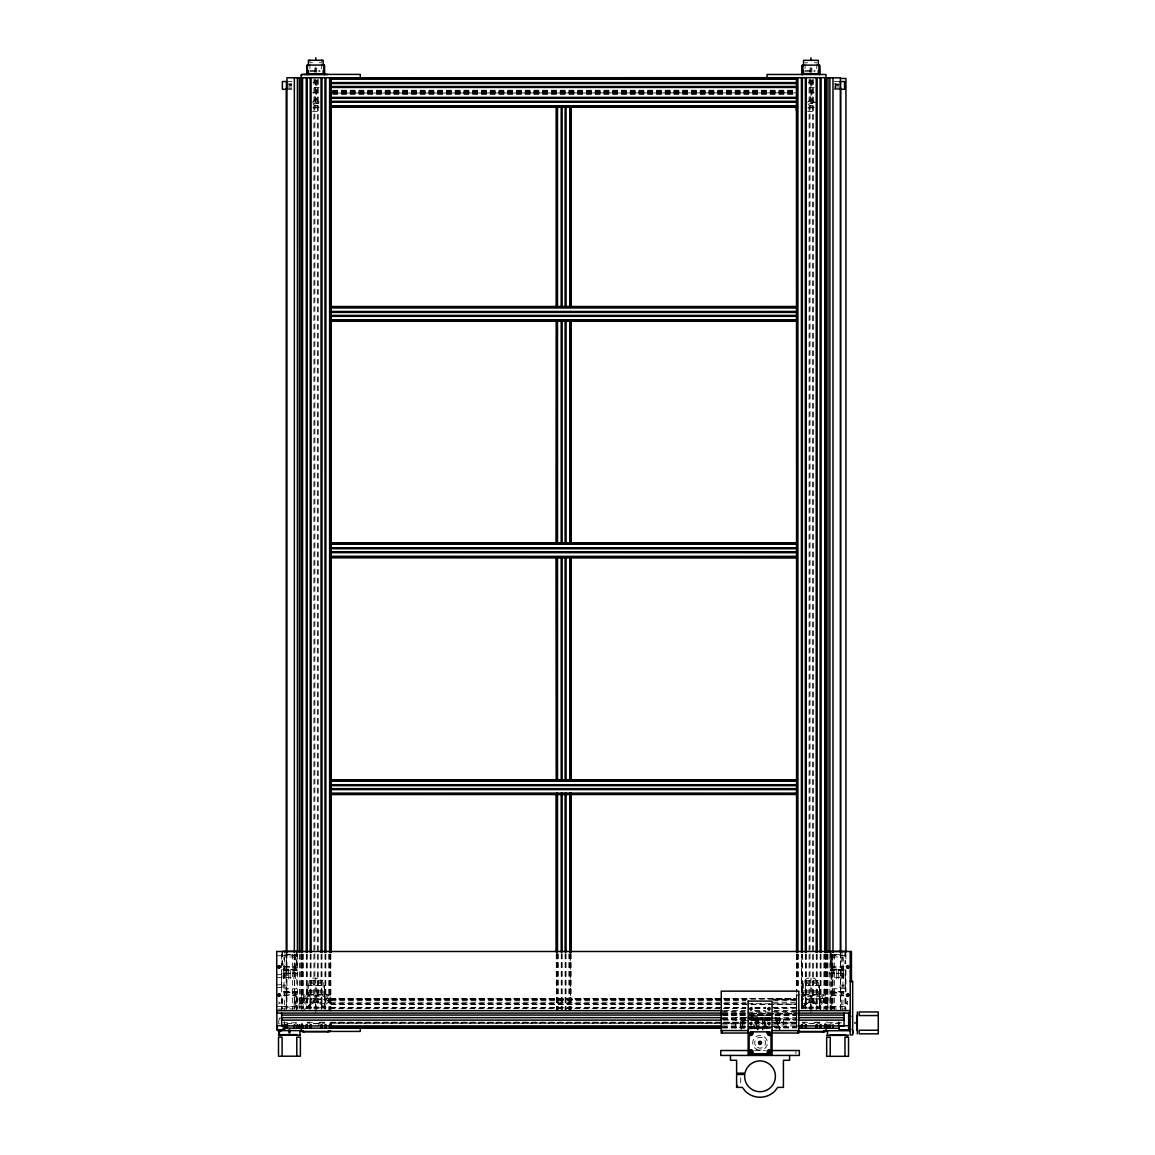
<?xml version="1.0" encoding="UTF-8"?>
<svg xmlns="http://www.w3.org/2000/svg" width="1155" height="1155" viewBox="0 0 1155 1155"><rect width="100%" height="100%" fill="white"/><g stroke="black" fill="none" stroke-linecap="round" stroke-linejoin="round"><path stroke-width="0.75" stroke-dasharray="5 3.75" d="M324.483 1003.695L324.483 1007.94L307.143 1007.94L307.346 1003.695M324.281 1007.997L324.281 1003.695M802.292 1007.795L801.455 1002.785M802.494 1003.753L802.292 1007.997L819.631 1008.055L819.631 985.504L802.292 985.504M819.631 1003.753L819.631 1008.055M301.311 999.884C302.206 995.942 311.431 1000.721 303.462 999.884L307.201 1003.623L310.204 1003.623L313.929 999.884C301.556 998.425 330.633 998.44 318.246 999.884L321.985 1003.623L324.974 1003.623L328.713 999.884C326.013 1001.76 323.328 994.513 323.732 999.782C325.479 999.638 329.767 996.52 330.864 999.884L745.928 999.884M796.95 998.945L796.459 999.941L772.998 999.884M301.311 1008.445L302.567 1008.445M302.567 1003.58L301.325 1003.666M301.311 1023.229L302.567 1023.229M329.608 1008.445L745.928 1008.445M329.608 1023.229L745.928 1023.229L330.864 1023.157M796.459 1023.2L772.998 1023.186L796.892 1022.81M826.013 1003.637L824.757 1003.637M824.757 1023.287L826.013 1023.287M286.469 970.763L286.671 951.864M841.374 991.308L841.172 1008.546M752.136 1018.883L752.136 1016.169M752.526 1028.715L752.122 1026.506L752.526 1028.715L758.734 1028.715L758.734 1027.185M281.907 977L288.115 976.986L288.115 975.051L281.907 975.051M845.027 975.051L838.819 975.051L838.819 977L845.027 977M281.907 987.077L288.115 987.077L288.115 985.143L281.907 985.143M845.027 985.143L838.819 985.143L838.819 987.077L845.027 987.077M324.483 1007.997L324.483 985.446L307.143 985.446L307.143 1007.997C310.681 999.681 323.703 1001.443 325.349 1010.163M307.158 1007.911C309.179 1003.955 313.857 1001.558 318.231 1002.728M296.2 969.507L284.621 969.507M312.413 102.304L314.867 99.835M807.562 102.362L810.016 99.893M281.517 973.506L281.719 988.824L296.806 988.824L296.806 973.304M297.037 970.272L281.907 970.272L297.037 970.272L297.037 951.864M302.567 1011.246L306.306 1007.521M311.085 1004.518L314.824 1000.779L317.351 1000.779L321.09 1004.518M311.085 1007.521L307.201 1008.416M325.869 1004.518L329.608 1000.779M317.351 1026.03L321.09 1022.291M746.087 1017.772L740.644 1018.262L740.644 1027.95M769.49 1017.772L762.401 1018.262L762.401 1029.885M802.364 954.29L802.364 1008.402L805.338 1008.474L806.233 1004.576L809.973 1000.836L812.499 1000.836L816.239 1004.576M830.301 991.799L845.431 991.799L830.301 991.799L830.301 1010.221M821.017 1004.576L824.757 1000.836M830.127 973.304L830.127 988.824L845.417 988.637M284.13 970.763L284.621 951.864M842.717 969.565L831.138 969.565M843.222 991.308L842.717 1009.441M282.86 973.304L285.574 973.304M288.071 973.304L290.786 973.304M293.283 973.304L295.998 973.304M833.636 973.304L830.921 973.304M836.133 973.304L838.848 973.304M841.345 973.304L844.06 973.304M801.483 999.927L801.483 998.7M796.892 1008.026L772.998 1008.416M315.979 1023.821L320.931 1022.276L317.12 1023.633M812.745 1023.619L816.08 1022.334L811.128 1023.879M816.051 101.972C797.874 105.206 818.938 101.857 811.113 103.488M278.615 1001.89L280.362 1002.887L278.615 1003.897M740.644 1026.795L746.087 1026.593M762.401 1026.795L769.49 1026.593M847.438 1001.775L846.572 1002.887L847.438 1004.013M307.187 997.602C303.577 1000.865 311.648 999.537 307.187 997.602A1.545 1.545 0 0 0 305.642 996.058A1.545 1.545 0 0 0 304.111 997.588L304.111 999.133A1.545 1.545 0 0 0 305.642 1000.678A1.545 1.545 0 0 0 307.187 999.133M802.335 997.66C798.726 1000.923 806.796 999.595 802.335 997.66A1.545 1.545 0 0 0 801.195 996.159M847.525 1001.544L846.37 1002.742L847.582 1004.244M758.113 1018.551L747.646 1018.623M779.856 1018.551L771.136 1018.623M315.633 82.034L313.063 82.453L318.217 82.352L315.647 82.034L315.979 103.43L313.409 103.113L318.549 103.026L313.395 103.113M808.211 82.51L813.365 82.409L808.24 82.496M815.791 1003.811C811.113 1000.923 804.66 1003.117 802.306 1007.969C805.93 999.739 818.837 1001.529 820.498 1010.221M315.965 103.43L318.535 103.026M318.563 1023.402L313.409 1023.503L310.998 1022.464M813.712 1023.46L808.558 1023.561L806.147 1022.522M312.5 92.79L319.112 92.674M810.954 92.79L814.261 92.732M309.944 62.702L312.413 62.702M319.184 62.702L321.653 62.702M805.093 62.76L807.562 62.76M814.333 62.76L816.802 62.76M310.045 70.368L319.906 70.368M805.194 70.426L815.055 70.426M309.944 71.668L320.007 71.668M805.093 71.74L815.156 71.74M314.81 80.402L317.336 80.402M809.958 80.46L812.485 80.46M288.144 81.543L291.854 81.543M314.564 81.5L317.033 81.5M809.713 81.572L812.182 81.572M834.285 81.543L838.775 81.543M288.144 83.867L291.681 83.867M834.285 83.867L838.891 84.055M288.75 84.777L291.609 84.777M835.253 84.777L838.891 84.777M288.75 85.225L291.609 85.225M835.253 85.225L838.891 85.225M288.144 86.972L291.681 86.972M834.285 86.972L838.775 86.972M314.102 87.491L319.184 87.491M809.251 87.549L814.333 87.549M288.548 88.329L291.609 88.329M834.473 88.329L839.122 88.329M288.144 89.296L291.854 89.296M834.285 89.296L838.775 89.296M332.669 90.249L794.654 90.249M332.669 90.899L794.654 90.899M332.669 91.144L794.654 91.144M332.669 91.794L796.459 91.794M332.669 92.126L796.459 92.126M332.669 92.285L796.459 92.285M332.669 92.573L796.459 92.689M332.669 92.891L796.459 92.891L332.669 93.064M332.669 93.671L794.654 93.671M332.669 94.566L794.654 94.566M317.336 105.654L314.81 105.654L311.085 101.914M812.485 105.711L809.958 105.711L806.233 101.972M319.184 107.256L315.791 107.256L315.791 78.887M814.333 107.314L810.94 107.314L810.94 78.944M312.774 107.805L321.032 107.805M807.923 107.863L816.181 107.863M312.5 111.4L319.3 111.4M807.648 111.458L814.448 111.458M286.252 954.478L292.46 954.478M834.473 954.478L840.681 954.478M284.621 954.954L296.2 954.954M831.138 955.012L842.717 955.012M281.907 955.445L296.2 955.459M831.138 955.517L845.431 955.503M276.724 955.748L281.661 955.748M294.785 956.99L283.928 956.99L283.928 969.406M284.621 966.677L296.2 966.677M283.451 966.692L286.555 966.692M831.138 966.735L843.886 966.749M284.621 967.183L296.2 967.183M831.138 967.24L842.717 967.24M283.451 969.016L295.435 969.002M831.918 969.074L843.886 969.074M282.773 969.406L297.109 969.406L297.109 973.29L281.589 973.29M844.161 969.406L829.81 969.406L829.81 973.29L845.33 973.29M830.301 970.33L845.431 970.33L830.301 970.33L830.301 951.922M276.724 974.676L281.661 974.661M276.724 977.375L281.661 977.375M286.252 977.592L292.46 977.592M834.473 977.592L840.681 977.592M833.058 979.902L831.513 979.902L831.513 973.694M308.414 981.952L323.198 981.952M803.562 982.01L818.346 982.01M309.959 983.078L312.428 983.078L314.882 985.562M321.668 983.078L319.199 983.078L316.73 985.562L316.73 1009.6M805.107 983.136L807.576 983.136L810.03 985.619M816.816 983.136L814.347 983.136L811.878 985.619L811.878 1009.658M276.724 984.753L281.661 984.753M307.346 985.475L324.281 985.475M307.143 985.98L307.143 996.491L324.483 996.491L324.483 985.98L324.281 999.364M819.631 986.038L819.631 996.548L802.292 996.563L802.292 986.038L802.494 996.765M276.724 987.467L281.661 987.467M308.414 990.745L323.198 990.745M803.562 990.817L818.346 990.817M297.037 991.741L281.907 991.741L297.037 991.741L297.037 1010.163M308.414 992.058L323.198 992.058M803.562 992.116L818.346 992.116M283.451 992.997L295.435 993.011M831.918 993.069L843.886 993.055M308.414 994.238L323.198 994.238M803.562 994.296L818.346 994.296M284.621 994.845L296.2 994.845M831.138 994.903L842.717 994.903M283.451 995.321L296.2 995.35M831.138 995.408L843.886 995.379M301.513 997.877L299.058 997.891L299.058 1008.329M825.406 997.877L827.875 997.891L827.875 1008.329M304.877 998.368L306.422 998.368M325.205 998.368L326.75 998.368M820.353 998.425L821.884 998.425M330.864 998.627L796.459 998.671L330.864 998.887M330.864 999.118L796.459 999.118M330.864 999.263L745.928 999.263M772.998 999.263L796.459 999.263M330.864 999.566L745.928 999.407M772.998 999.407L796.459 999.566M330.864 1000.779L745.928 1000.779M772.998 1000.779L796.459 1000.779M314.579 1001.89L317.048 1001.89M809.727 1001.948L812.196 1001.948M330.864 1002.728L745.928 1002.728M772.998 1002.728L796.459 1002.728M299.058 1003.623L301.513 1003.608M745.928 1003.58L329.623 1003.666M747.733 1003.58L796.892 1004.128M802.35 1003.681L805.338 1003.681L809.077 999.941C796.676 998.541 825.825 998.353 813.394 999.941L817.119 1003.681L820.122 1003.681L823.861 999.941C815.892 1000.779 825.103 996 826.013 999.941M825.406 1003.608L827.875 1003.623M330.864 1004.099L749.537 1004.099M751.342 1004.099L796.459 1004.099M330.864 1004.532L796.459 1004.532M299.058 1006.135L301.513 1006.135M825.406 1006.135L827.875 1006.135M276.724 1006.395L281.661 1006.38M281.907 1006.583L296.2 1006.554M831.138 1006.611L842.717 1006.611M840.782 1006.64L845.431 1006.64M284.621 1007.059L296.2 1007.059M831.138 1007.117L842.717 1007.117M330.864 1007.521L745.928 1007.492M754.951 1007.521L765.779 1007.492M772.998 1007.492L796.459 1007.492M330.864 1007.94L745.928 1007.94M754.951 1007.94L765.779 1007.94M772.998 1007.94L796.459 1007.94M324.974 1008.416L321.09 1007.521M754.951 1008.416L765.779 1008.416M816.239 1007.579L820.122 1008.474M845.431 1008.965L831.918 1008.95L831.918 992.275M278.369 1009.095L281.661 1009.095M723.94 1010.654L745.61 1010.654M754.59 1010.654L765.447 1010.654M774.428 1010.654L796.113 1010.654M722.467 1011.246L745.928 1011.246M754.951 1011.246L765.779 1011.246M772.998 1011.246L796.459 1011.246M722.467 1012.141L745.928 1012.141M747.733 1012.141L796.459 1012.141M723.29 1013.108L797.21 1013.108M722.467 1013.368L749.537 1013.411M751.342 1013.541L796.459 1013.368M722.467 1013.744L749.537 1013.744M751.342 1013.744L796.459 1013.744M722.467 1013.859L749.537 1014.003M751.342 1013.859L796.459 1014.003M722.467 1014.148L797.21 1014.104M722.467 1014.639L796.459 1014.639M723.29 1015.057L797.21 1015.057M752.136 1015.361L767.656 1015.361L767.656 1021.323M722.467 1015.563L796.459 1015.534M748.238 1016.732L752.122 1016.732M752.526 1016.747L758.734 1016.747L758.734 1018.291M746.462 1017.382L735.822 1017.382L735.822 1028.066M752.136 1017.31L767.656 1017.31M722.467 1017.468L797.21 1017.656M747.733 1017.772L758.113 1018.262L758.113 1029.885M771.136 1017.772L779.856 1018.262L779.856 1029.885M282.311 1018.161L279.207 1018.161L279.207 1024.023M722.467 1018.364L796.892 1018.898M746.087 1018.623L740.644 1018.551M769.49 1018.623L762.401 1018.551M722.467 1018.84L749.537 1018.84M751.342 1018.84L796.459 1018.84M722.467 1019.302L796.459 1019.316M723.29 1019.706L797.21 1019.706M723.29 1020.125L797.21 1020.125M742.939 1020.428L755.818 1020.428M764.697 1020.428L777.575 1020.428M755.63 1021.958L758.734 1021.958L758.734 1023.503L755.63 1023.503M745.928 1022.262L330.864 1022.262L330.864 1025.986M754.951 1022.262L765.779 1022.233M772.998 1022.233L796.459 1022.262M330.864 1022.276L745.928 1022.276M754.951 1022.291L765.779 1022.291M772.998 1022.291L796.459 1022.291M312.428 1022.68L309.959 1021.958M319.199 1022.68L321.668 1021.958M330.864 1022.68L745.928 1022.724M754.951 1022.68L765.779 1022.724M772.998 1022.68L796.459 1022.724M282.758 1022.796L299.058 1022.796M807.576 1022.738L805.107 1022.016M814.347 1022.738L816.816 1022.016M827.875 1022.796L844.175 1022.796M307.201 1023.186L310.204 1023.186M321.985 1023.186L324.974 1023.186M287.032 1023.373L291.681 1023.373M802.35 1023.258L805.338 1023.258M817.119 1023.258L820.122 1023.258M835.253 1023.373L839.902 1023.373M722.467 1024.081L745.928 1024.081M754.951 1024.081L765.779 1024.081M772.998 1024.081L796.459 1024.081M722.467 1025.986L746.736 1025.914M754.735 1025.914L765.779 1026.03M772.998 1026.03L797.21 1025.914M747.733 1026.593L758.113 1026.795M771.136 1026.593L779.856 1026.795M722.467 1026.925L796.459 1026.882M722.467 1027.214L796.459 1027.214L796.95 1027.979M722.467 1027.517L796.459 1027.373M722.467 1027.777L796.459 1027.661M722.467 1027.892L796.459 1027.892M750.115 1028.109L769.966 1028.109M748.238 1028.903L752.122 1028.903M754.691 1050.516L765.404 1050.516M822.663 994.874L823.89 996.115M313.409 1023.503L315.777 1023.792M843.222 970.821L842.717 951.922M284.13 991.25L284.621 1009.383M845.417 973.506L845.215 988.824M825.811 996.144L824.641 994.975L797.484 994.975L796.315 996.144L796.315 1027.214M330.662 996.086L329.493 994.917L302.336 994.917L301.166 996.086L301.166 1009.889M302.567 1000.779L306.306 1004.518M814.333 102.362L811.864 99.893L811.864 78.8M319.184 102.304L316.715 99.835L316.715 78.742M841.374 970.821L841.172 951.922M286.469 991.25L286.555 1008.907M819.473 1007.665L820.498 1010.235M324.324 1007.608L325.349 1010.177M816.816 980.667L814.347 978.184L807.576 978.184L805.439 979.426L805.107 1010.683M328.742 996.058L327.515 994.816L303.635 994.917L302.87 1009.845M810.781 82.092L811.128 103.488M810.796 1002.468L810.969 1013.166M315.647 1002.41L315.82 1013.108M845.936 954.117L845.936 963.126M845.936 970.33L845.936 991.957M845.936 999.162L845.936 1009.975M845.272 951.489L845.431 963.631M845.33 969.406L845.272 992.723M845.431 998.498L845.272 1009.095M844.94 951.922L844.94 963.631M844.94 998.498L844.94 1008.546M843.655 969.406L843.655 973.29M843.482 973.694L843.482 979.902L841.937 979.902L841.937 973.694M843.006 969.406L843.006 956.99L832.149 956.99L832.149 969.406M842.933 973.304L842.933 988.824M841.908 969.406L841.908 973.29M841.822 969.074L841.822 969.854M841.822 992.275L841.822 993.069M840.681 951.922L840.681 1009.513M840.392 953.178L840.392 1008.95M838.949 1021.93L838.949 1023.691M838.674 1022.016L838.674 1023.792M838.443 969.406L838.443 973.29M838.27 973.694L838.27 979.902L836.725 979.902L836.725 973.694M836.711 969.406L836.711 973.29M835.715 84.055L835.715 85.225M835.253 83.867L835.253 88.329M834.473 954.146L834.473 1009.513M833.231 969.406L833.231 973.29M832.986 954.304L833.159 1008.95M832.64 954.304L832.64 1008.416M832.062 973.304L832.062 988.824M831.918 954.954L831.918 969.854M831.73 955.07L831.73 1008.864M831.485 969.406L831.485 973.29M831.138 952.687L831.008 970.821L830.792 951.922M831.138 1010.221L831.008 991.308L830.792 1010.221M830.979 1022.796L830.979 1025.12M829.911 954.304L829.911 1008.416M827.976 954.304L827.976 1008.416M827.456 954.117L827.456 1009.975M827.456 1022.103L826.229 1022.103M827.023 954.304L827.023 1008.416M826.229 954.117L826.229 1009.975M826.042 954.29L826.013 1008.503L824.771 1008.431L824.771 954.29M825.782 954.29L825.811 1009.946M825.666 954.29L825.536 1008.402M825.406 954.29L825.262 1008.402M825.103 954.29L825.103 1008.402M823.876 954.29L823.89 1009.903M821.046 954.29L821.046 1008.402M820.57 954.29L820.57 1008.402M820.151 954.29L820.151 1008.402M819.429 985.533L819.429 1008.055M817.148 954.29L817.148 1008.402M816.802 64.016L816.802 68.737M816.729 954.29L816.816 1010.683M816.253 954.29L816.253 1008.402M813.409 79.493L813.409 1008.402M812.514 79.493L812.514 1008.402M811.864 68.131L811.864 72.404M810.94 67.207L810.94 72.346M810.954 978.184L810.954 1011.535M810.016 68.131L810.016 72.404M810.016 78.8L810.03 1009.658M809.092 79.493L809.092 1008.402M806.306 954.29L806.262 1008.402M805.786 954.29L805.786 1008.402M805.338 954.29L805.367 1008.402M805.093 64.016L805.093 68.737M802.494 985.533L802.494 1007.997M801.945 954.29L801.945 1008.402M798.639 954.29L798.639 988.565M797.744 954.29L797.744 988.565M797.412 954.29L797.412 988.565M797.253 954.29L797.109 988.565M796.964 954.29L796.964 988.565M796.733 954.29L796.849 992.174M796.733 993.979L796.647 1028.253L796.474 993.979M796.575 954.29L796.517 992.174M795.925 1050.516L795.925 1053.808M783.581 1019.706L783.581 1025.914M779.365 1017.772L779.365 1030.087M778.311 1027.95L778.008 1018.623L778.008 1028.066M777.575 1019.201L777.575 1027.502M776.954 1018.623L776.954 1028.066M776.333 1018.623L776.333 1028.066M767.656 1026.578L767.656 1028.167M766.285 1025.914L766.285 1029.018M765.938 1018.623L765.938 1020.298M765.909 1024.052L765.909 1028.715M765.317 1018.623L765.317 1020.298M765.317 1026.376L765.317 1028.253M764.697 1019.201L764.697 1027.502M764.336 1029.018L764.249 1018.623L763.975 1028.715M762.892 1017.772L762.892 1030.087M757.622 1017.772L757.622 1030.087M756.164 1025.914L756.164 1029.018M755.818 1019.201L755.832 1028.715M755.197 1018.623L755.197 1028.253M754.576 1018.623L754.576 1020.298M754.576 1026.376L754.576 1028.253M754.229 1025.914L754.229 1029.018M753.883 1024.052L753.883 1028.715M752.122 1015.057L752.136 1021.323M744.181 1018.623L744.181 1028.066M743.56 1018.623L743.56 1028.066M742.939 1019.201L742.939 1027.502M742.492 1028.066L742.492 1018.623L742.203 1027.95M741.149 1017.772L741.149 1030.087M740.716 1077.788L740.716 1086.09M571.032 953.842L571.032 1009.773M570.758 953.842L570.758 1009.773M570.657 953.842L570.527 1009.773L570.238 953.842M570.094 953.842L570.094 1009.773M569.762 953.842L569.762 1009.773M568.866 953.842L568.866 1009.773M566.066 953.842L566.066 1009.773M565.56 953.842L565.56 1009.773M565.113 953.842L565.127 1009.773M562.153 953.842L562.139 1009.773M561.705 953.842L561.705 1009.773M561.243 953.842L561.2 1009.773M558.399 953.842L558.399 1009.773M557.504 953.842L557.504 1009.773M557.186 953.842L557.028 1009.773M556.869 953.842L556.739 1009.773M556.508 953.842L556.609 1009.773M556.248 953.842L556.407 1009.773M330.778 954.232L330.864 1011.246M330.705 954.232L330.662 1009.889M330.503 954.232L330.373 1008.344M330.243 954.232L330.243 1008.344M329.926 954.232L329.926 1008.344M329.608 954.232L329.608 1011.246M328.713 954.232L328.742 1009.845M325.97 997.588L325.97 999.133M325.869 954.232L325.869 1008.344M325.407 954.232L325.407 1008.344M324.974 954.232L324.959 1008.344M322 954.232L321.985 1008.344M321.653 63.958L321.653 68.679M321.668 1010.625L321.668 980.609L319.199 978.126L312.428 978.126L310.291 979.368L309.959 1010.625M321.552 954.232L321.552 1008.344M321.047 954.232L321.09 1008.344M318.246 79.421L318.246 1008.344M317.351 79.421L317.351 1008.344M316.715 68.073L316.715 72.332M315.791 67.149L315.791 72.289M315.806 978.126L315.806 1011.477M314.867 68.073L314.867 72.332M314.867 78.742L314.882 1009.6M313.929 79.421L313.929 1008.344M311.085 954.232L311.085 1008.344M310.623 954.232L310.623 1008.344M310.204 954.232L310.175 1008.344M309.944 63.958L309.944 68.679M307.201 954.232L307.201 1008.344M306.782 954.232L306.782 1008.344M306.306 954.232L306.306 1008.344M305.642 997.588L305.642 999.133M303.462 954.232L303.462 1008.344M302.567 954.232L302.567 1008.344M302.249 954.232L302.249 1008.344M302.09 954.232L302.09 1008.344M301.672 954.232L301.672 1008.344M301.571 954.232L301.469 1008.344M301.311 954.232L301.311 1008.344M300.314 954.247L300.314 1008.344M299.362 954.247L299.362 1008.344M297.427 954.247L297.427 1008.344M296.546 951.864L296.344 970.763L296.2 952.63M296.546 1010.163L296.344 991.25L296.2 1010.163M295.954 1022.796L295.954 1025.12M295.435 954.896L295.435 973.29M295.42 973.694L295.42 979.902L293.875 979.902L293.875 973.694M295.435 992.217L295.435 1008.893L281.907 1008.907L281.907 998.44M294.713 954.247L294.713 1008.344M294.352 954.247L294.352 1008.344M294.193 954.896L294.193 969.002M294.193 993.011L294.193 1008.893M293.688 969.406L293.688 973.29M292.46 954.146L292.46 1009.513M291.219 84.055L291.219 85.225M290.223 969.406L290.223 973.29M290.208 973.694L290.208 979.902L288.663 979.902L288.663 973.694M288.49 969.406L288.49 973.29M286.945 953.12L286.945 1008.893M286.18 951.864L286.252 1009.513M285.516 969.002L285.516 969.796M285.516 992.217L285.516 993.011M285.011 969.406L285.011 973.29M284.996 973.694L284.996 979.902L283.451 979.902L283.451 973.694M284.635 1021.612L284.635 1024.023M284 973.304L284 988.824M283.264 969.406L283.264 973.29M282.398 951.864L282.398 965.248M282.398 998.44L282.398 1008.488M281.907 951.864L281.907 965.248M281.661 954.319L281.661 967.616M281.589 969.406L281.661 996.303M281.661 998.108L281.661 1010.654M278.759 1020.486L278.759 1023.749M819.386 1022.117A1.473 1.473 0 0 1 817.913 1022.146M804.602 1022.117A1.473 1.473 0 0 1 803.129 1022.146M819.588 997.646A1.545 1.545 0 0 1 821.118 996.115A1.545 1.545 0 0 1 822.663 997.646L822.663 999.191A1.545 1.545 0 0 1 821.118 1000.735A1.545 1.545 0 0 1 819.588 999.191M802.335 999.191A1.545 1.545 0 0 1 801.195 1000.678M804.717 1022.319A1.747 1.747 0 0 1 802.263 1022.074M819.747 1022.218A1.747 1.747 0 0 1 817.278 1022.204M323.891 1022.218A1.473 1.473 0 0 1 323.126 1022.233M309.107 1022.218A1.473 1.473 0 0 1 308.342 1022.233M324.44 997.588A1.545 1.545 0 0 1 325.97 996.058A1.545 1.545 0 0 1 327.515 997.588L327.515 999.133A1.545 1.545 0 0 1 325.97 1000.678A1.545 1.545 0 0 1 324.44 999.133M309.569 1022.262A1.747 1.747 0 0 1 307.115 1022.016M324.598 1022.146A1.747 1.747 0 0 1 322.13 1022.146M818.462 998.425C819.444 1003.19 822.389 995.552 818.462 998.425M831.398 992.275L842.717 992.578L831.398 992.275M756.554 1027.95L756.265 1018.623L756.554 1027.95M284.924 992.217L296.2 992.52L284.924 992.217M323.198 980.653L308.414 980.653L308.414 995.538L323.198 995.538L323.198 980.653M818.346 980.711L803.562 980.711L803.562 995.596L818.346 995.596L818.346 980.711M765.779 1023.2L754.951 1023.2L765.779 1023.229M801.469 1008.402L801.469 954.29L801.426 1008.402M817.596 1007.131A1.473 1.473 0 0 0 820.064 1006.438A1.473 1.473 0 0 0 818.216 1004.648A1.473 1.473 0 0 0 817.596 1007.131M802.812 1007.131A1.473 1.473 0 0 0 805.28 1006.438A1.473 1.473 0 0 0 803.432 1004.648A1.473 1.473 0 0 0 802.812 1007.131M802.739 1007.348A1.747 1.747 0 0 0 805.353 1005.846A1.747 1.747 0 0 0 802.739 1004.33A1.747 1.747 0 0 0 802.739 1007.348M817.581 1007.319A1.747 1.747 0 0 0 820.252 1005.904A1.747 1.747 0 0 0 817.682 1004.301A1.747 1.747 0 0 0 817.581 1007.319M322.447 1007.073A1.473 1.473 0 0 0 324.916 1006.366A1.473 1.473 0 0 0 323.068 1004.59A1.473 1.473 0 0 0 322.447 1007.073M307.663 1007.073A1.473 1.473 0 0 0 310.132 1006.366A1.473 1.473 0 0 0 308.284 1004.59A1.473 1.473 0 0 0 307.663 1007.073M307.591 1007.29A1.747 1.747 0 0 0 310.204 1005.788A1.747 1.747 0 0 0 307.591 1004.273A1.747 1.747 0 0 0 307.591 1007.29M322.447 1007.261A1.747 1.747 0 0 0 325.104 1005.846A1.747 1.747 0 0 0 322.534 1004.244A1.747 1.747 0 0 0 322.447 1007.261M757.391 1047.455A5.428 5.428 0 0 0 765.548 1042.748A5.428 5.428 0 0 0 757.391 1038.042A5.428 5.428 0 0 0 757.391 1047.455M756.381 1049.188A7.392 7.392 0 0 0 767.469 1042.792A7.392 7.392 0 0 0 756.381 1036.382A7.392 7.392 0 0 0 756.381 1049.188"/><path stroke-width="1.5" d="M307.129 74.353L307.129 65.604M324.266 74.353L324.266 65.604L324.468 74.353M802.277 74.425L802.48 65.662L802.48 74.425M819.617 74.425L819.415 65.662M830.243 1056.32L830.243 1037.233L826.662 1037.233L826.662 1056.32L848.535 1056.32L848.535 1037.233L844.955 1037.233L844.955 1056.32M823.847 1030.924L822.663 1031.834M328.699 1030.866L327.515 1031.776M825.969 1027.315L825.233 1028.152M768.032 1032.989C768.436 1038.417 772.811 1030.376 768.032 1032.989L798.827 1033.032L798.827 991.149L721.24 991.149L721.24 1033.032L751.905 1033.032C751.919 1037.031 748.036 1031.689 751.761 1033.018M721.716 1033.061L722.366 1031.819M301.152 75.71L302.321 74.541M329.478 111.4L330.648 110.23M282.398 951.374L296.546 951.374M330.662 1030.607L329.493 1031.776L302.336 1031.776L301.166 1030.607M830.792 951.431L844.94 951.431M825.811 1030.679L824.641 1031.834L799.173 1031.834M303.779 74.483L327.818 74.483M329.594 107.805L330.821 106.866L796.459 107.025L797.383 107.819M330.864 77.89L796.459 77.991M826.042 77.833L840.392 77.833L840.392 952.5M796.459 78.121L330.864 78.251L796.459 78.41M840.566 78.468L845.936 78.468L845.936 952.312M330.864 78.569L796.459 78.569M330.864 78.887L796.459 78.887M287.032 81.543L282.369 81.543L282.369 89.296L287.032 89.296M839.902 81.543L844.565 81.543L844.565 89.296L839.902 89.296M330.864 82.583L796.459 82.583M330.864 83.521L796.459 83.521M330.864 86.51L796.459 86.51M330.864 87.448L796.459 87.448M330.864 97.367L796.459 97.367M330.864 98.291L796.459 98.291M330.864 101.293L796.459 101.293M330.864 102.232L796.459 102.232M330.864 105.928L796.459 105.928M330.864 106.246L796.459 106.404L330.864 106.549M330.864 106.693L796.459 106.823M330.864 107.184L796.459 107.184M330.893 306.494L796.474 306.494M330.893 306.869L796.474 306.754M330.893 306.985L796.474 306.985M330.893 307.129L796.474 307.273M330.893 307.432L796.474 307.432M330.893 307.764L796.474 307.764M330.893 311.446L796.474 311.446M330.893 312.384L796.474 312.384M330.893 315.387L796.474 315.387M330.893 316.326L796.474 316.326M330.893 320.007L796.474 320.007M330.893 320.339L796.474 320.339M330.893 320.498L796.474 320.498M330.893 320.642L796.474 320.787M330.893 320.902L796.474 320.902M330.893 321.278L796.474 321.278M330.864 542.937L796.459 542.836M330.864 543.009L796.459 543.095M330.864 543.211L796.459 543.211M330.864 543.615L796.459 543.471M330.864 543.774L796.459 543.774M330.864 544.106L796.459 544.106M330.864 547.788L796.459 547.788M330.864 548.726L796.459 548.726M330.864 551.729L796.459 551.729M330.864 552.668L796.459 552.668M330.864 556.349L796.459 556.349M330.864 556.681L796.459 556.84M330.864 556.984L796.459 557.129M330.864 557.244L796.459 557.36M330.864 557.446L796.459 557.519M330.864 557.62L796.459 557.62M796.459 779.798L330.864 779.928L796.459 780.13M330.864 780.246L796.459 780.39M330.864 780.535L796.459 780.535M330.864 780.693L796.459 780.693M330.864 781.025L796.459 781.025M330.864 784.707L796.459 784.707M330.864 785.645L796.459 785.645M330.864 788.648L796.459 788.648M330.864 789.587L796.459 789.587M330.864 793.268L796.459 793.268M330.864 793.601L796.459 793.601M330.864 793.759L796.459 793.904M330.864 794.048L796.459 794.048M330.864 794.279L796.459 794.366L330.864 794.539M850.196 981.216L852.664 981.201L852.664 1034.894L850.196 1034.894L850.196 951.489M276.724 1010.654L722.178 1010.654M797.874 1010.654L850.196 1010.654M851.437 981.967L851.437 951.489L276.724 951.489L276.781 1013.108L722.178 1013.108M797.903 1013.108L850.196 1013.108M281.647 1015.057L721.5 1015.057M799 1015.057L844.074 1015.057M878.276 1015.548L859.19 1015.548L859.19 1011.953L878.276 1011.953L878.276 1033.841L859.19 1033.841L859.19 1030.246L878.276 1030.246M848.651 1016.212L850.975 1016.212M281.647 1017.656L721.5 1017.656M799 1017.656L844.074 1017.656M281.647 1020.125L721.5 1020.125M799 1020.125L844.074 1020.125M282.758 1025.12L287.711 1025.12M276.868 1025.727L284.635 1025.727M838.949 1025.727L848.651 1025.727M721.5 1025.914L281.647 1025.914L281.647 1013.108M797.845 1025.914L844.074 1025.914L844.074 1013.108M330.864 1026.925L720.662 1026.925M330.864 1027.257L720.662 1027.257M284.765 1027.445L287.523 1027.445M299.058 1027.445L301.513 1027.445M330.864 1027.401L720.662 1027.517L330.864 1027.69M825.406 1027.459L827.875 1027.459M330.864 1028.022L720.662 1027.892M282.816 1028.123L720.662 1028.152M798.971 1028.253L839.252 1028.253M848.651 1029.408L850.975 1029.408M302.509 1030.592L277.445 1030.592L277.46 1028.123M721.24 1030.578L748.31 1030.578M771.771 1030.578L798.827 1030.578M281.762 1030.722L279.048 1030.736L279.048 1035.385L281.762 1035.385M824.54 1030.722L849.604 1030.722L849.604 1028.253M798.278 1031.473L826.042 1031.473L826.042 1024.644M750.938 1031.848L769.216 1031.848M282.051 1034.635L296.835 1034.635M830.214 1034.75L844.998 1034.75M278.499 1035.255L300.387 1035.255M749.133 1035.429L750.938 1035.429M769.216 1035.429L771.02 1035.429M826.662 1035.371L848.535 1035.371M845.662 1035.501L848.001 1035.501M749.133 1050.14L750.938 1050.14M769.216 1050.14L771.02 1050.14M752.901 1050.516L720.763 1050.516L720.763 1055.439L799.332 1055.439L799.332 1050.516L767.18 1050.516M750.938 1053.721L769.216 1053.721M736.717 1086.09L737.525 1086.09M304.111 1031.776L302.913 1030.866M797.47 111.458L796.3 110.288L796.3 106.838M797.701 1031.819L797.701 1033.061M857.328 1011.953L857.328 1033.841M856.707 1015.505L856.707 1030.289M854.989 1022.435L854.989 1023.359M852.794 1030.578L852.809 1033.292M848.651 1013.108L848.651 1029.798L838.949 1029.798L838.949 1024.947M840.681 88.329L840.681 952.341M840.479 81.543L840.479 89.296M838.674 1025.005L838.674 1025.914M832.986 77.833L832.986 952.5M832.986 1024.644L832.986 1028.253M829.911 77.833L829.911 952.5M829.911 1024.644L829.911 1028.253M827.976 77.833L827.976 952.5M827.976 1024.644L827.976 1028.253M827.485 1030.722L827.485 1035.371M826.042 952.5L826.013 74.469L767.05 74.469L767.05 77.688M825.868 952.485L825.941 77.688L286.945 77.775L286.945 952.442M825.782 1024.644L825.941 1028.253M825.666 77.688L825.536 952.485M825.536 1024.644L825.666 1028.253M825.406 77.688L825.262 952.485M825.262 1024.644L825.406 1028.253M825.103 77.688L825.103 952.485M825.103 1024.644L825.103 1028.253M824.771 77.688L824.771 952.485M824.771 1024.644L824.771 1028.253M821.09 77.688L821.09 952.485M821.09 1024.644L821.09 1028.253M820.151 77.688L820.151 952.485M820.151 1024.644L820.151 1028.253M819.617 74.584L819.617 65.128L802.277 65.128L802.277 74.584M819.415 65.156L819.415 74.599M818.332 65.647L818.332 60.32L803.548 60.32L803.548 65.647M818.332 70.426L818.332 73.92L803.548 73.92L803.548 70.426M817.148 77.688L817.148 952.485M817.148 1024.644L817.148 1028.253M816.21 77.688L816.21 952.485M816.21 1024.644L816.21 1028.253M810.94 57.808L810.94 59.324M806.262 77.688L806.262 952.485M806.306 1024.644L806.262 1028.253M805.367 77.688L805.367 952.485M805.367 1024.644L805.367 1028.253M802.48 65.156L802.48 74.599M802.364 77.688L802.364 952.485M802.364 1024.644L802.364 1028.253M801.426 77.688L801.426 952.485M801.426 1024.644L801.426 1028.253M797.744 77.688L797.744 952.485M797.412 77.688L797.412 952.485M797.253 77.688L797.253 952.485M796.964 77.688L796.964 952.485M796.849 77.688L796.647 952.485L796.459 86.943M796.459 77.63L796.474 86.697M789.587 1055.367L789.587 1060.29L783.422 1060.29L783.422 1087.389L777.69 1087.389L774.832 1091.114A20.934 20.934 0 0 1 745.22 1091.114L742.362 1087.389L736.616 1087.389L736.616 1074.468L744.86 1074.468L744.643 1077.124A15.405 15.405 0 0 0 767.252 1089.901A15.405 15.405 0 0 0 769.288 1064.015A15.405 15.405 0 0 0 744.961 1073.111L736.616 1073.226L736.616 1060.29L730.465 1060.29L730.465 1055.367M771.02 1033.638A1.79 1.79 0 0 1 768.32 1035.198A1.79 1.79 0 0 1 768.32 1032.094A1.79 1.79 0 0 1 771.02 1033.638L771.02 1051.931A1.79 1.79 0 0 1 768.32 1053.49A1.79 1.79 0 0 1 768.32 1050.371A1.79 1.79 0 0 1 771.02 1051.931M767.425 1031.848L767.425 1033.638M767.425 1051.931L767.425 1053.721M752.728 1031.848L752.728 1033.638A1.79 1.79 0 0 1 750.028 1035.198A1.79 1.79 0 0 1 750.028 1032.094A1.79 1.79 0 0 1 752.728 1033.638M752.728 1051.931A1.79 1.79 0 0 1 750.028 1053.49A1.79 1.79 0 0 1 750.028 1050.371A1.79 1.79 0 0 1 752.728 1051.931L752.728 1053.721M749.133 1033.638L749.133 1051.931M570.989 107.516L571.032 306.017M571.032 320.455L571.032 544.207M570.931 556.84L570.989 780.607M571.032 793.24L570.989 952.038M570.859 107.516L570.859 306.017M570.758 320.455L570.859 544.207M570.758 556.84L570.859 780.607M570.859 793.24L570.859 952.038M570.657 107.516L570.527 306.017M570.527 544.207L570.527 320.455L570.238 544.207M570.527 556.84L570.657 780.607M570.527 793.24L570.657 952.038M570.397 107.516L570.238 306.017M570.238 556.84L570.397 780.607M570.238 793.24L570.238 952.038M570.094 107.516L570.094 306.017M570.094 320.455L570.094 544.207M570.094 556.84L570.094 780.607M570.094 793.24L570.094 952.038M569.762 107.516L569.762 306.017M569.762 320.455L569.762 544.207M569.762 556.84L569.762 780.607M569.762 793.24L569.762 952.038M566.066 107.516L566.066 306.017M566.066 320.455L566.066 544.207M566.066 556.84L566.066 780.607M566.066 793.24L566.066 952.038M565.127 107.516L565.127 306.017M565.127 320.455L565.127 544.207M565.127 556.84L565.127 780.607M565.127 793.24L565.127 952.038M562.139 107.516L562.139 306.017M562.139 320.455L562.139 544.207M562.139 556.84L562.139 780.607M562.139 793.24L562.139 952.038M561.2 107.516L561.2 306.017M561.2 320.455L561.2 544.207M561.2 556.84L561.2 780.607M561.2 793.24L561.2 952.038M557.504 107.516L557.504 306.017M557.504 320.455L557.504 544.207M557.504 556.84L557.504 780.607M557.504 793.24L557.504 952.038M557.028 107.516L557.186 306.017M557.186 320.455L557.028 544.207M557.186 556.84L557.028 780.607M557.186 793.24L557.028 952.038M556.739 107.516L556.869 306.017M556.869 320.455L556.739 544.207M556.739 556.84L556.869 780.607M556.869 793.24L556.739 952.038M556.609 107.516L556.508 306.017M556.609 320.455L556.508 544.207M556.508 556.84L556.609 780.607M556.508 793.24L556.508 952.038M556.291 107.516L556.407 306.017M556.335 320.455L556.248 544.207M556.248 556.84L556.335 780.607M556.291 793.24L556.291 952.038M360.273 77.63L360.273 74.396L301.311 74.396L301.311 952.442M360.273 1028.195L360.273 1031.415L301.311 1031.415L301.311 1024.586M330.864 77.63L330.864 86.639M330.864 86.943L330.864 952.427M330.864 1024.456L330.864 1028.152M330.705 77.63L330.705 952.427M330.604 1024.586L330.705 1028.195M330.503 77.63L330.503 952.427M330.503 1024.586L330.373 1028.195M330.085 77.63L330.243 952.427M330.085 1024.586L330.243 1028.195M329.926 77.63L329.926 952.427M329.926 1024.586L329.926 1028.195M329.608 77.63L329.608 952.427M329.608 1024.586L329.608 1028.195M325.912 77.63L325.869 952.427M325.912 1024.586L325.869 1028.195M324.974 77.63L324.974 952.427M324.974 1024.586L324.974 1028.195M324.468 74.526L324.468 65.07L307.129 65.07L307.129 74.526M324.266 65.099L324.266 74.541M323.183 65.59L323.183 60.262L308.414 60.262L308.414 65.59M323.183 70.368L323.183 73.862L308.414 73.862L308.414 70.368M321.985 77.63L321.985 952.427M321.985 1024.586L321.985 1028.195M321.653 60.219L321.653 61.042M321.047 77.63L321.047 952.427M321.047 1024.586L321.047 1028.195M315.791 57.75L315.791 59.266M311.085 77.63L311.085 952.427M311.128 1024.586L311.085 1028.195M310.204 77.63L310.204 952.427M310.204 1024.586L310.204 1028.195M309.944 60.219L309.944 61.042M307.331 65.099L307.331 74.541M307.201 77.63L307.201 952.427M307.201 1024.586L307.201 1028.195M306.263 77.63L306.263 952.427M306.263 1024.586L306.263 1028.195M302.567 77.63L302.567 952.427M302.567 1024.586L302.567 1028.195M302.249 77.63L302.249 952.427M302.249 1024.586L302.249 1028.195M302.09 77.63L301.931 952.427M302.09 1024.586L301.931 1028.195M301.672 77.63L301.802 952.427M301.802 1024.586L301.672 1028.195M301.469 77.63L301.571 952.427M301.571 1024.586L301.469 1028.195M299.939 1030.592L299.939 1035.255M299.362 77.775L299.362 952.442M299.362 1024.586L299.362 1028.195M297.427 77.775L297.427 952.442M297.427 1024.586L297.427 1028.195M296.792 1056.204L296.792 1037.118L300.387 1037.118L300.387 1056.204L278.499 1056.204L278.499 1037.118L282.094 1037.118L282.094 1056.204M294.352 77.775L294.352 952.442M294.352 1024.586L294.352 1028.195M289.905 1030L289.905 1032.917L288.981 1032.917L288.981 1030M286.945 1024.586L286.945 1028.195M286.44 81.543L286.44 89.296M286.252 88.329L286.252 952.341M284.967 1024.73L284.967 1027.445M284.635 1025.149L284.635 1029.798L276.868 1029.798L276.868 1013.108M279.423 1030.722L279.423 1035.385M748.166 1001.096L748.166 1054.775L772.06 1054.775L772.06 1001.111L748.166 1001.096M750.028 1051.7C754.013 1052.71 747.891 1051.122 751.977 1052.061C747.79 1051.05 754.172 1052.494 750.028 1051.7M277.835 994.888C279.929 999.927 281.546 990.903 277.835 994.888M846.398 994.874C848.391 999.927 850.181 990.947 846.398 994.874M749.609 1033.321C751.4 1038.46 753.551 1029.567 749.609 1033.321M749.985 1033.407C751.27 1037.103 752.829 1030.708 749.985 1033.407C751.212 1036.988 752.916 1030.967 750.1 1033.335M749.711 1051.512C751.501 1056.652 753.652 1047.744 749.711 1051.512M768.277 1033.407C772.435 1034.577 766.01 1032.729 770.14 1033.942C766.198 1032.671 772.32 1034.432 768.277 1033.407M767.988 1051.512C769.779 1056.652 771.93 1047.744 767.988 1051.512M768.364 1051.599C772.478 1053.374 766.169 1050.242 770.082 1052.422C766.689 1050.169 771.915 1053.216 768.364 1051.599M278.066 966.706C279.496 971.153 281.517 963.559 278.066 966.706M278.066 994.83C279.496 999.277 281.517 991.697 278.066 994.83M749.768 1008.503C751.429 1013.686 753.796 1004.85 749.768 1008.503M749.768 1023.243C751.429 1028.426 753.796 1019.591 749.768 1023.243M758.893 1042.46C760.394 1047.166 762.545 1039.139 758.893 1042.46M767.844 1008.517C769.504 1013.7 771.872 1004.85 767.844 1008.517M767.844 1023.258C769.504 1028.441 771.872 1019.591 767.844 1023.258M846.615 966.706C848.044 971.153 850.066 963.559 846.615 966.706M846.615 994.83C848.044 999.277 850.066 991.697 846.615 994.83M846.442 966.562C847.727 971.846 850.73 963.198 846.442 966.562M277.922 966.49C278.889 971.846 282.383 963.371 277.922 966.49M759.34 1044.062A1.473 1.473 0 0 0 761.549 1042.792A1.473 1.473 0 0 0 759.34 1041.507A1.473 1.473 0 0 0 759.34 1044.062"/></g></svg>
